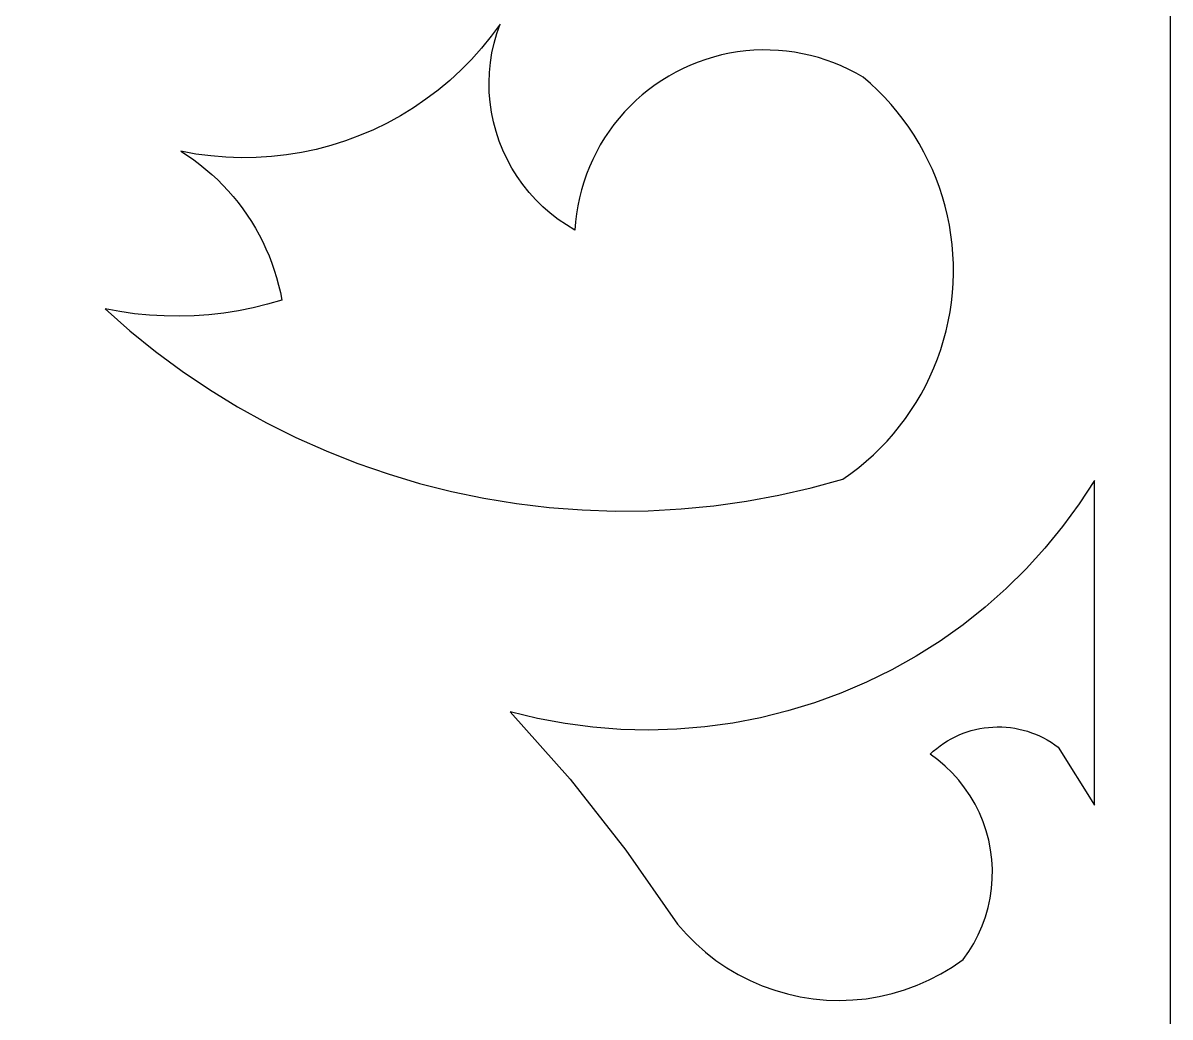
# Model space of a CAD drawing. Header units: centimetres. Extents: x -27 to -14.7, y 2.8 to 9.
# Drawn here: x -17.58 to -14.727, y 4.454 to 6.928 of the extents above; entities that cross this region are included whole.
import ezdxf

# ---------------------------------------------------------------- set-up
doc = ezdxf.new("R2010")
doc.units = ezdxf.units.CM
doc.header["$MEASUREMENT"] = 0
doc.layers.add('layer 1', color=7, linetype='Continuous')

msp = doc.modelspace()

# ---------------------------------------------------------------- linework, layer by layer
at = {"layer": 'layer 1', "color": 250}
for points, knots in [([(-26.99914, 2.79014), (-26.99914, 2.79014), (-14.72739, 2.79014), (-14.72739, 2.79014), (-14.72739, 2.79014), (-14.72739, 2.79014), (-14.72739, 9.00077), (-14.72739, 9.00077), (-14.72739, 9.00077), (-14.72739, 9.00077), (-26.99914, 9.00077), (-26.99914, 9.00077), (-26.99914, 9.00077), (-26.99914, 9.00077), (-26.99914, 2.79014), (-26.99914, 2.79014)], [0, 0, 0, 0, 0.2, 0.2, 0.2, 0.2, 0.4, 0.4, 0.4, 0.4, 0.6, 0.6, 0.6, 0.6, 1, 1, 1, 1]), ([(-16.51428, 5.76199), (-16.51428, 5.76199), (-16.59374, 5.7821), (-16.59374, 5.7821), (-16.59374, 5.7821), (-16.59374, 5.7821), (-16.6723, 5.80569), (-16.6723, 5.80569), (-16.6723, 5.80569), (-16.6723, 5.80569), (-16.74984, 5.83259), (-16.74984, 5.83259), (-16.74984, 5.83259), (-16.74984, 5.83259), (-16.82627, 5.86288), (-16.82627, 5.86288), (-16.82627, 5.86288), (-16.82627, 5.86288), (-16.9013, 5.89644), (-16.9013, 5.89644), (-16.9013, 5.89644), (-16.9013, 5.89644), (-16.97473, 5.93314), (-16.97473, 5.93314), (-16.97473, 5.93314), (-16.97473, 5.93314), (-17.04643, 5.97294), (-17.04643, 5.97294), (-17.04643, 5.97294), (-17.04643, 5.97294), (-17.11632, 6.01579), (-17.11632, 6.01579), (-17.11632, 6.01579), (-17.11632, 6.01579), (-17.18432, 6.06159), (-17.18432, 6.06159), (-17.18432, 6.06159), (-17.18432, 6.06159), (-17.2503, 6.11029), (-17.2503, 6.11029), (-17.2503, 6.11029), (-17.2503, 6.11029), (-17.31419, 6.16182), (-17.31419, 6.16182), (-17.31419, 6.16182), (-17.31419, 6.16182), (-17.37587, 6.21615), (-17.37587, 6.21615), (-17.37587, 6.21615), (-17.37587, 6.21615), (-17.33942, 6.20949), (-17.33942, 6.20949), (-17.33942, 6.20949), (-17.33942, 6.20949), (-17.30272, 6.20438), (-17.30272, 6.20438), (-17.30272, 6.20438), (-17.30272, 6.20438), (-17.26586, 6.20082), (-17.26586, 6.20082), (-17.26586, 6.20082), (-17.26586, 6.20082), (-17.22886, 6.19876), (-17.22886, 6.19876), (-17.22886, 6.19876), (-17.22886, 6.19876), (-17.1918, 6.19829), (-17.1918, 6.19829), (-17.1918, 6.19829), (-17.1918, 6.19829), (-17.15476, 6.19932), (-17.15476, 6.19932), (-17.15476, 6.19932), (-17.15476, 6.19932), (-17.11781, 6.20194), (-17.11781, 6.20194), (-17.11781, 6.20194), (-17.11781, 6.20194), (-17.08099, 6.20607), (-17.08099, 6.20607), (-17.08099, 6.20607), (-17.08099, 6.20607), (-17.04436, 6.21179), (-17.04436, 6.21179), (-17.04436, 6.21179), (-17.04436, 6.21179), (-17.00804, 6.21896), (-17.00804, 6.21896), (-17.00804, 6.21896), (-17.00804, 6.21896), (-16.97203, 6.22773), (-16.97203, 6.22773), (-16.97203, 6.22773), (-16.97203, 6.22773), (-16.93641, 6.23795), (-16.93641, 6.23795), (-16.93641, 6.23795), (-16.93641, 6.23795), (-16.9401, 6.25679), (-16.9401, 6.25679), (-16.9401, 6.25679), (-16.9401, 6.25679), (-16.94444, 6.27549), (-16.94444, 6.27549), (-16.94444, 6.27549), (-16.94444, 6.27549), (-16.94945, 6.29406), (-16.94945, 6.29406), (-16.94945, 6.29406), (-16.94945, 6.29406), (-16.95509, 6.31239), (-16.95509, 6.31239), (-16.95509, 6.31239), (-16.95509, 6.31239), (-16.96137, 6.33053), (-16.96137, 6.33053), (-16.96137, 6.33053), (-16.96137, 6.33053), (-16.96827, 6.34844), (-16.96827, 6.34844), (-16.96827, 6.34844), (-16.96827, 6.34844), (-16.9758, 6.36611), (-16.9758, 6.36611), (-16.9758, 6.36611), (-16.9758, 6.36611), (-16.98396, 6.38355), (-16.98396, 6.38355), (-16.98396, 6.38355), (-16.98396, 6.38355), (-16.99272, 6.40066), (-16.99272, 6.40066), (-16.99272, 6.40066), (-16.99272, 6.40066), (-17.00207, 6.41744), (-17.00207, 6.41744), (-17.00207, 6.41744), (-17.00207, 6.41744), (-17.01199, 6.43385), (-17.01199, 6.43385), (-17.01199, 6.43385), (-17.01199, 6.43385), (-17.02248, 6.44993), (-17.02248, 6.44993), (-17.02248, 6.44993), (-17.02248, 6.44993), (-17.0335, 6.46563), (-17.0335, 6.46563), (-17.0335, 6.46563), (-17.0335, 6.46563), (-17.04509, 6.48096), (-17.04509, 6.48096), (-17.04509, 6.48096), (-17.04509, 6.48096), (-17.05721, 6.49587), (-17.05721, 6.49587), (-17.05721, 6.49587), (-17.05721, 6.49587), (-17.06986, 6.51036), (-17.06986, 6.51036), (-17.06986, 6.51036), (-17.06986, 6.51036), (-17.08299, 6.52437), (-17.08299, 6.52437), (-17.08299, 6.52437), (-17.08299, 6.52437), (-17.09661, 6.53792), (-17.09661, 6.53792), (-17.09661, 6.53792), (-17.09661, 6.53792), (-17.11069, 6.551), (-17.11069, 6.551), (-17.11069, 6.551), (-17.11069, 6.551), (-17.12519, 6.56357), (-17.12519, 6.56357), (-17.12519, 6.56357), (-17.12519, 6.56357), (-17.14014, 6.57557), (-17.14014, 6.57557), (-17.14014, 6.57557), (-17.14014, 6.57557), (-17.1555, 6.5871), (-17.1555, 6.5871), (-17.1555, 6.5871), (-17.1555, 6.5871), (-17.17126, 6.59807), (-17.17126, 6.59807), (-17.17126, 6.59807), (-17.17126, 6.59807), (-17.18743, 6.60852), (-17.18743, 6.60852), (-17.18743, 6.60852), (-17.18743, 6.60852), (-17.15024, 6.60172), (-17.15024, 6.60172), (-17.15024, 6.60172), (-17.15024, 6.60172), (-17.11286, 6.59676), (-17.11286, 6.59676), (-17.11286, 6.59676), (-17.11286, 6.59676), (-17.0753, 6.59366), (-17.0753, 6.59366), (-17.0753, 6.59366), (-17.0753, 6.59366), (-17.03766, 6.59235), (-17.03766, 6.59235), (-17.03766, 6.59235), (-17.03766, 6.59235), (-17.00002, 6.59286), (-17.00002, 6.59286), (-17.00002, 6.59286), (-17.00002, 6.59286), (-16.96241, 6.59525), (-16.96241, 6.59525), (-16.96241, 6.59525), (-16.96241, 6.59525), (-16.92492, 6.59943), (-16.92492, 6.59943), (-16.92492, 6.59943), (-16.92492, 6.59943), (-16.88762, 6.60547), (-16.88762, 6.60547), (-16.88762, 6.60547), (-16.88762, 6.60547), (-16.85065, 6.6133), (-16.85065, 6.6133), (-16.85065, 6.6133), (-16.85065, 6.6133), (-16.81417, 6.62296), (-16.81417, 6.62296), (-16.81417, 6.62296), (-16.81417, 6.62296), (-16.77825, 6.6343), (-16.77825, 6.6343), (-16.77825, 6.6343), (-16.77825, 6.6343), (-16.74294, 6.64743), (-16.74294, 6.64743), (-16.74294, 6.64743), (-16.74294, 6.64743), (-16.70832, 6.6622), (-16.70832, 6.6622), (-16.70832, 6.6622), (-16.70832, 6.6622), (-16.67442, 6.6787), (-16.67442, 6.6787), (-16.67442, 6.6787), (-16.67442, 6.6787), (-16.64134, 6.69679), (-16.64134, 6.69679), (-16.64134, 6.69679), (-16.64134, 6.69679), (-16.60912, 6.71653), (-16.60912, 6.71653), (-16.60912, 6.71653), (-16.60912, 6.71653), (-16.5779, 6.73786), (-16.5779, 6.73786), (-16.5779, 6.73786), (-16.5779, 6.73786), (-16.54782, 6.76059), (-16.54782, 6.76059), (-16.54782, 6.76059), (-16.54782, 6.76059), (-16.51891, 6.78478), (-16.51891, 6.78478), (-16.51891, 6.78478), (-16.51891, 6.78478), (-16.49121, 6.81028), (-16.49121, 6.81028), (-16.49121, 6.81028), (-16.49121, 6.81028), (-16.46481, 6.83715), (-16.46481, 6.83715), (-16.46481, 6.83715), (-16.46481, 6.83715), (-16.43972, 6.86522), (-16.43972, 6.86522), (-16.43972, 6.86522), (-16.43972, 6.86522), (-16.41599, 6.89457), (-16.41599, 6.89457), (-16.41599, 6.89457), (-16.41599, 6.89457), (-16.39368, 6.92509), (-16.39368, 6.92509), (-16.39368, 6.92509), (-16.39368, 6.92509), (-16.40185, 6.9016), (-16.40185, 6.9016), (-16.40185, 6.9016), (-16.40185, 6.9016), (-16.40858, 6.87779), (-16.40858, 6.87779), (-16.40858, 6.87779), (-16.40858, 6.87779), (-16.41388, 6.8536), (-16.41388, 6.8536), (-16.41388, 6.8536), (-16.41388, 6.8536), (-16.41772, 6.82918), (-16.41772, 6.82918), (-16.41772, 6.82918), (-16.41772, 6.82918), (-16.42012, 6.80457), (-16.42012, 6.80457), (-16.42012, 6.80457), (-16.42012, 6.80457), (-16.42106, 6.77986), (-16.42106, 6.77986), (-16.42106, 6.77986), (-16.42106, 6.77986), (-16.42052, 6.75506), (-16.42052, 6.75506), (-16.42052, 6.75506), (-16.42052, 6.75506), (-16.41851, 6.73031), (-16.41851, 6.73031), (-16.41851, 6.73031), (-16.41851, 6.73031), (-16.41502, 6.7057), (-16.41502, 6.7057), (-16.41502, 6.7057), (-16.41502, 6.7057), (-16.41009, 6.68142), (-16.41009, 6.68142), (-16.41009, 6.68142), (-16.41009, 6.68142), (-16.40374, 6.65751), (-16.40374, 6.65751), (-16.40374, 6.65751), (-16.40374, 6.65751), (-16.39598, 6.63402), (-16.39598, 6.63402), (-16.39598, 6.63402), (-16.39598, 6.63402), (-16.38685, 6.61105), (-16.38685, 6.61105), (-16.38685, 6.61105), (-16.38685, 6.61105), (-16.37637, 6.58864), (-16.37637, 6.58864), (-16.37637, 6.58864), (-16.37637, 6.58864), (-16.36455, 6.56689), (-16.36455, 6.56689), (-16.36455, 6.56689), (-16.36455, 6.56689), (-16.35142, 6.54575), (-16.35142, 6.54575), (-16.35142, 6.54575), (-16.35142, 6.54575), (-16.33706, 6.5255), (-16.33706, 6.5255), (-16.33706, 6.5255), (-16.33706, 6.5255), (-16.32156, 6.50614), (-16.32156, 6.50614), (-16.32156, 6.50614), (-16.32156, 6.50614), (-16.30498, 6.48781), (-16.30498, 6.48781), (-16.30498, 6.48781), (-16.30498, 6.48781), (-16.28734, 6.47046), (-16.28734, 6.47046), (-16.28734, 6.47046), (-16.28734, 6.47046), (-16.2687, 6.45424), (-16.2687, 6.45424), (-16.2687, 6.45424), (-16.2687, 6.45424), (-16.24912, 6.4391), (-16.24912, 6.4391), (-16.24912, 6.4391), (-16.24912, 6.4391), (-16.22865, 6.42513), (-16.22865, 6.42513), (-16.22865, 6.42513), (-16.22865, 6.42513), (-16.20732, 6.41238), (-16.20732, 6.41238), (-16.20732, 6.41238), (-16.20732, 6.41238), (-16.2058, 6.43282), (-16.2058, 6.43282), (-16.2058, 6.43282), (-16.2058, 6.43282), (-16.20339, 6.45307), (-16.20339, 6.45307), (-16.20339, 6.45307), (-16.20339, 6.45307), (-16.20013, 6.47313), (-16.20013, 6.47313), (-16.20013, 6.47313), (-16.20013, 6.47313), (-16.19603, 6.49301), (-16.19603, 6.49301), (-16.19603, 6.49301), (-16.19603, 6.49301), (-16.19109, 6.5127), (-16.19109, 6.5127), (-16.19109, 6.5127), (-16.19109, 6.5127), (-16.18531, 6.53206), (-16.18531, 6.53206), (-16.18531, 6.53206), (-16.18531, 6.53206), (-16.17871, 6.55119), (-16.17871, 6.55119), (-16.17871, 6.55119), (-16.17871, 6.55119), (-16.17131, 6.56999), (-16.17131, 6.56999), (-16.17131, 6.56999), (-16.17131, 6.56999), (-16.16311, 6.58845), (-16.16311, 6.58845), (-16.16311, 6.58845), (-16.16311, 6.58845), (-16.15413, 6.6066), (-16.15413, 6.6066), (-16.15413, 6.6066), (-16.15413, 6.6066), (-16.14437, 6.62432), (-16.14437, 6.62432), (-16.14437, 6.62432), (-16.14437, 6.62432), (-16.13386, 6.64166), (-16.13386, 6.64166), (-16.13386, 6.64166), (-16.13386, 6.64166), (-16.12259, 6.65854), (-16.12259, 6.65854), (-16.12259, 6.65854), (-16.12259, 6.65854), (-16.11056, 6.67495), (-16.11056, 6.67495), (-16.11056, 6.67495), (-16.11056, 6.67495), (-16.09782, 6.69089), (-16.09782, 6.69089), (-16.09782, 6.69089), (-16.09782, 6.69089), (-16.08436, 6.70631), (-16.08436, 6.70631), (-16.08436, 6.70631), (-16.08436, 6.70631), (-16.07023, 6.72112), (-16.07023, 6.72112), (-16.07023, 6.72112), (-16.07023, 6.72112), (-16.05554, 6.73528), (-16.05554, 6.73528), (-16.05554, 6.73528), (-16.05554, 6.73528), (-16.04028, 6.74873), (-16.04028, 6.74873), (-16.04028, 6.74873), (-16.04028, 6.74873), (-16.0245, 6.76153), (-16.0245, 6.76153), (-16.0245, 6.76153), (-16.0245, 6.76153), (-16.00821, 6.77358), (-16.00821, 6.77358), (-16.00821, 6.77358), (-16.00821, 6.77358), (-15.99145, 6.78492), (-15.99145, 6.78492), (-15.99145, 6.78492), (-15.99145, 6.78492), (-15.97424, 6.79552), (-15.97424, 6.79552), (-15.97424, 6.79552), (-15.97424, 6.79552), (-15.95659, 6.80536), (-15.95659, 6.80536), (-15.95659, 6.80536), (-15.95659, 6.80536), (-15.93854, 6.81446), (-15.93854, 6.81446), (-15.93854, 6.81446), (-15.93854, 6.81446), (-15.9201, 6.8228), (-15.9201, 6.8228), (-15.9201, 6.8228), (-15.9201, 6.8228), (-15.90132, 6.8303), (-15.90132, 6.8303), (-15.90132, 6.8303), (-15.90132, 6.8303), (-15.88221, 6.83705), (-15.88221, 6.83705), (-15.88221, 6.83705), (-15.88221, 6.83705), (-15.86277, 6.84296), (-15.86277, 6.84296), (-15.86277, 6.84296), (-15.86277, 6.84296), (-15.84307, 6.84807), (-15.84307, 6.84807), (-15.84307, 6.84807), (-15.84307, 6.84807), (-15.82311, 6.85229), (-15.82311, 6.85229), (-15.82311, 6.85229), (-15.82311, 6.85229), (-15.80293, 6.85566), (-15.80293, 6.85566), (-15.80293, 6.85566), (-15.80293, 6.85566), (-15.78261, 6.85819), (-15.78261, 6.85819), (-15.78261, 6.85819), (-15.78261, 6.85819), (-15.76227, 6.85984), (-15.76227, 6.85984), (-15.76227, 6.85984), (-15.76227, 6.85984), (-15.74193, 6.86059), (-15.74193, 6.86059), (-15.74193, 6.86059), (-15.74193, 6.86059), (-15.72164, 6.86044), (-15.72164, 6.86044), (-15.72164, 6.86044), (-15.72164, 6.86044), (-15.70139, 6.85946), (-15.70139, 6.85946), (-15.70139, 6.85946), (-15.70139, 6.85946), (-15.68124, 6.85759), (-15.68124, 6.85759), (-15.68124, 6.85759), (-15.68124, 6.85759), (-15.6612, 6.85487), (-15.6612, 6.85487), (-15.6612, 6.85487), (-15.6612, 6.85487), (-15.64131, 6.8513), (-15.64131, 6.8513), (-15.64131, 6.8513), (-15.64131, 6.8513), (-15.62158, 6.8469), (-15.62158, 6.8469), (-15.62158, 6.8469), (-15.62158, 6.8469), (-15.60205, 6.84165), (-15.60205, 6.84165), (-15.60205, 6.84165), (-15.60205, 6.84165), (-15.58275, 6.8356), (-15.58275, 6.8356), (-15.58275, 6.8356), (-15.58275, 6.8356), (-15.5637, 6.82866), (-15.5637, 6.82866), (-15.5637, 6.82866), (-15.5637, 6.82866), (-15.54494, 6.82093), (-15.54494, 6.82093), (-15.54494, 6.82093), (-15.54494, 6.82093), (-15.52647, 6.81235), (-15.52647, 6.81235), (-15.52647, 6.81235), (-15.52647, 6.81235), (-15.50835, 6.80302), (-15.50835, 6.80302), (-15.50835, 6.80302), (-15.50835, 6.80302), (-15.49058, 6.7928), (-15.49058, 6.7928), (-15.49058, 6.7928), (-15.49058, 6.7928), (-15.47225, 6.77686), (-15.47225, 6.77686), (-15.47225, 6.77686), (-15.47225, 6.77686), (-15.45459, 6.76027), (-15.45459, 6.76027), (-15.45459, 6.76027), (-15.45459, 6.76027), (-15.43763, 6.74302), (-15.43763, 6.74302), (-15.43763, 6.74302), (-15.43763, 6.74302), (-15.42138, 6.72515), (-15.42138, 6.72515), (-15.42138, 6.72515), (-15.42138, 6.72515), (-15.40584, 6.70673), (-15.40584, 6.70673), (-15.40584, 6.70673), (-15.40584, 6.70673), (-15.39104, 6.68774), (-15.39104, 6.68774), (-15.39104, 6.68774), (-15.39104, 6.68774), (-15.37699, 6.66824), (-15.37699, 6.66824), (-15.37699, 6.66824), (-15.37699, 6.66824), (-15.36369, 6.64818), (-15.36369, 6.64818), (-15.36369, 6.64818), (-15.36369, 6.64818), (-15.35119, 6.62764), (-15.35119, 6.62764), (-15.35119, 6.62764), (-15.35119, 6.62764), (-15.33948, 6.6066), (-15.33948, 6.6066), (-15.33948, 6.6066), (-15.33948, 6.6066), (-15.32857, 6.58513), (-15.32857, 6.58513), (-15.32857, 6.58513), (-15.32857, 6.58513), (-15.31848, 6.56324), (-15.31848, 6.56324), (-15.31848, 6.56324), (-15.31848, 6.56324), (-15.30923, 6.54097), (-15.30923, 6.54097), (-15.30923, 6.54097), (-15.30923, 6.54097), (-15.30084, 6.51828), (-15.30084, 6.51828), (-15.30084, 6.51828), (-15.30084, 6.51828), (-15.2933, 6.49521), (-15.2933, 6.49521), (-15.2933, 6.49521), (-15.2933, 6.49521), (-15.28665, 6.47187), (-15.28665, 6.47187), (-15.28665, 6.47187), (-15.28665, 6.47187), (-15.28091, 6.44824), (-15.28091, 6.44824), (-15.28091, 6.44824), (-15.28091, 6.44824), (-15.2761, 6.42448), (-15.2761, 6.42448), (-15.2761, 6.42448), (-15.2761, 6.42448), (-15.27222, 6.40062), (-15.27222, 6.40062), (-15.27222, 6.40062), (-15.27222, 6.40062), (-15.26927, 6.37666), (-15.26927, 6.37666), (-15.26927, 6.37666), (-15.26927, 6.37666), (-15.26724, 6.35261), (-15.26724, 6.35261), (-15.26724, 6.35261), (-15.26724, 6.35261), (-15.26614, 6.32856), (-15.26614, 6.32856), (-15.26614, 6.32856), (-15.26614, 6.32856), (-15.26595, 6.30451), (-15.26595, 6.30451), (-15.26595, 6.30451), (-15.26595, 6.30451), (-15.2667, 6.28047), (-15.2667, 6.28047), (-15.2667, 6.28047), (-15.2667, 6.28047), (-15.26837, 6.25646), (-15.26837, 6.25646), (-15.26837, 6.25646), (-15.26837, 6.25646), (-15.27096, 6.23255), (-15.27096, 6.23255), (-15.27096, 6.23255), (-15.27096, 6.23255), (-15.27446, 6.20874), (-15.27446, 6.20874), (-15.27446, 6.20874), (-15.27446, 6.20874), (-15.27889, 6.18502), (-15.27889, 6.18502), (-15.27889, 6.18502), (-15.27889, 6.18502), (-15.28422, 6.16149), (-15.28422, 6.16149), (-15.28422, 6.16149), (-15.28422, 6.16149), (-15.29048, 6.13814), (-15.29048, 6.13814), (-15.29048, 6.13814), (-15.29048, 6.13814), (-15.29764, 6.11498), (-15.29764, 6.11498), (-15.29764, 6.11498), (-15.29764, 6.11498), (-15.30573, 6.09206), (-15.30573, 6.09206), (-15.30573, 6.09206), (-15.30573, 6.09206), (-15.31468, 6.06947), (-15.31468, 6.06947), (-15.31468, 6.06947), (-15.31468, 6.06947), (-15.32449, 6.04729), (-15.32449, 6.04729), (-15.32449, 6.04729), (-15.32449, 6.04729), (-15.33512, 6.02554), (-15.33512, 6.02554), (-15.33512, 6.02554), (-15.33512, 6.02554), (-15.34656, 6.0043), (-15.34656, 6.0043), (-15.34656, 6.0043), (-15.34656, 6.0043), (-15.35878, 5.98354), (-15.35878, 5.98354), (-15.35878, 5.98354), (-15.35878, 5.98354), (-15.37179, 5.96324), (-15.37179, 5.96324), (-15.37179, 5.96324), (-15.37179, 5.96324), (-15.38555, 5.9435), (-15.38555, 5.9435), (-15.38555, 5.9435), (-15.38555, 5.9435), (-15.40005, 5.92433), (-15.40005, 5.92433), (-15.40005, 5.92433), (-15.40005, 5.92433), (-15.41528, 5.90572), (-15.41528, 5.90572), (-15.41528, 5.90572), (-15.41528, 5.90572), (-15.43122, 5.88767), (-15.43122, 5.88767), (-15.43122, 5.88767), (-15.43122, 5.88767), (-15.44784, 5.87028), (-15.44784, 5.87028), (-15.44784, 5.87028), (-15.44784, 5.87028), (-15.46515, 5.8535), (-15.46515, 5.8535), (-15.46515, 5.8535), (-15.46515, 5.8535), (-15.48312, 5.83738), (-15.48312, 5.83738), (-15.48312, 5.83738), (-15.48312, 5.83738), (-15.50172, 5.8219), (-15.50172, 5.8219), (-15.50172, 5.8219), (-15.50172, 5.8219), (-15.52095, 5.80714), (-15.52095, 5.80714), (-15.52095, 5.80714), (-15.52095, 5.80714), (-15.54079, 5.79312), (-15.54079, 5.79312), (-15.54079, 5.79312), (-15.54079, 5.79312), (-15.62004, 5.77127), (-15.62004, 5.77127), (-15.62004, 5.77127), (-15.62004, 5.77127), (-15.70005, 5.7529), (-15.70005, 5.7529), (-15.70005, 5.7529), (-15.70005, 5.7529), (-15.78069, 5.73799), (-15.78069, 5.73799), (-15.78069, 5.73799), (-15.78069, 5.73799), (-15.86187, 5.7266), (-15.86187, 5.7266), (-15.86187, 5.7266), (-15.86187, 5.7266), (-15.94346, 5.71868), (-15.94346, 5.71868), (-15.94346, 5.71868), (-15.94346, 5.71868), (-16.02536, 5.71427), (-16.02536, 5.71427), (-16.02536, 5.71427), (-16.02536, 5.71427), (-16.10744, 5.71343), (-16.10744, 5.71343), (-16.10744, 5.71343), (-16.10744, 5.71343), (-16.1896, 5.7161), (-16.1896, 5.7161), (-16.1896, 5.7161), (-16.1896, 5.7161), (-16.27156, 5.72233), (-16.27156, 5.72233), (-16.27156, 5.72233), (-16.27156, 5.72233), (-16.35307, 5.73208), (-16.35307, 5.73208), (-16.35307, 5.73208), (-16.35307, 5.73208), (-16.43401, 5.74531), (-16.43401, 5.74531), (-16.43401, 5.74531), (-16.43401, 5.74531), (-16.51428, 5.76199), (-16.51428, 5.76199)], [0, 0, 0, 0, 0.004878, 0.004878, 0.004878, 0.004878, 0.0097561, 0.0097561, 0.0097561, 0.0097561, 0.0146341, 0.0146341, 0.0146341, 0.0146341, 0.0195122, 0.0195122, 0.0195122, 0.0195122, 0.0243902, 0.0243902, 0.0243902, 0.0243902, 0.0292683, 0.0292683, 0.0292683, 0.0292683, 0.0341463, 0.0341463, 0.0341463, 0.0341463, 0.0390244, 0.0390244, 0.0390244, 0.0390244, 0.0439024, 0.0439024, 0.0439024, 0.0439024, 0.0487805, 0.0487805, 0.0487805, 0.0487805, 0.0536585, 0.0536585, 0.0536585, 0.0536585, 0.0585366, 0.0585366, 0.0585366, 0.0585366, 0.0634146, 0.0634146, 0.0634146, 0.0634146, 0.0682927, 0.0682927, 0.0682927, 0.0682927, 0.0731707, 0.0731707, 0.0731707, 0.0731707, 0.0780488, 0.0780488, 0.0780488, 0.0780488, 0.0829268, 0.0829268, 0.0829268, 0.0829268, 0.0878049, 0.0878049, 0.0878049, 0.0878049, 0.0926829, 0.0926829, 0.0926829, 0.0926829, 0.097561, 0.097561, 0.097561, 0.097561, 0.102439, 0.102439, 0.102439, 0.102439, 0.1073171, 0.1073171, 0.1073171, 0.1073171, 0.1121951, 0.1121951, 0.1121951, 0.1121951, 0.1170732, 0.1170732, 0.1170732, 0.1170732, 0.1219512, 0.1219512, 0.1219512, 0.1219512, 0.1268293, 0.1268293, 0.1268293, 0.1268293, 0.1317073, 0.1317073, 0.1317073, 0.1317073, 0.1365854, 0.1365854, 0.1365854, 0.1365854, 0.1414634, 0.1414634, 0.1414634, 0.1414634, 0.1463415, 0.1463415, 0.1463415, 0.1463415, 0.1512195, 0.1512195, 0.1512195, 0.1512195, 0.1560976, 0.1560976, 0.1560976, 0.1560976, 0.1609756, 0.1609756, 0.1609756, 0.1609756, 0.1658537, 0.1658537, 0.1658537, 0.1658537, 0.1707317, 0.1707317, 0.1707317, 0.1707317, 0.1756098, 0.1756098, 0.1756098, 0.1756098, 0.1804878, 0.1804878, 0.1804878, 0.1804878, 0.1853659, 0.1853659, 0.1853659, 0.1853659, 0.1902439, 0.1902439, 0.1902439, 0.1902439, 0.195122, 0.195122, 0.195122, 0.195122, 0.2, 0.2, 0.2, 0.2, 0.204878, 0.204878, 0.204878, 0.204878, 0.2097561, 0.2097561, 0.2097561, 0.2097561, 0.2146341, 0.2146341, 0.2146341, 0.2146341, 0.2195122, 0.2195122, 0.2195122, 0.2195122, 0.2243902, 0.2243902, 0.2243902, 0.2243902, 0.2292683, 0.2292683, 0.2292683, 0.2292683, 0.2341463, 0.2341463, 0.2341463, 0.2341463, 0.2390244, 0.2390244, 0.2390244, 0.2390244, 0.2439024, 0.2439024, 0.2439024, 0.2439024, 0.2487805, 0.2487805, 0.2487805, 0.2487805, 0.2536585, 0.2536585, 0.2536585, 0.2536585, 0.2585366, 0.2585366, 0.2585366, 0.2585366, 0.2634146, 0.2634146, 0.2634146, 0.2634146, 0.2682927, 0.2682927, 0.2682927, 0.2682927, 0.2731707, 0.2731707, 0.2731707, 0.2731707, 0.2780488, 0.2780488, 0.2780488, 0.2780488, 0.2829268, 0.2829268, 0.2829268, 0.2829268, 0.2878049, 0.2878049, 0.2878049, 0.2878049, 0.2926829, 0.2926829, 0.2926829, 0.2926829, 0.297561, 0.297561, 0.297561, 0.297561, 0.302439, 0.302439, 0.302439, 0.302439, 0.3073171, 0.3073171, 0.3073171, 0.3073171, 0.3121951, 0.3121951, 0.3121951, 0.3121951, 0.3170732, 0.3170732, 0.3170732, 0.3170732, 0.3219512, 0.3219512, 0.3219512, 0.3219512, 0.3268293, 0.3268293, 0.3268293, 0.3268293, 0.3317073, 0.3317073, 0.3317073, 0.3317073, 0.3365854, 0.3365854, 0.3365854, 0.3365854, 0.3414634, 0.3414634, 0.3414634, 0.3414634, 0.3463415, 0.3463415, 0.3463415, 0.3463415, 0.3512195, 0.3512195, 0.3512195, 0.3512195, 0.3560976, 0.3560976, 0.3560976, 0.3560976, 0.3609756, 0.3609756, 0.3609756, 0.3609756, 0.3658537, 0.3658537, 0.3658537, 0.3658537, 0.3707317, 0.3707317, 0.3707317, 0.3707317, 0.3756098, 0.3756098, 0.3756098, 0.3756098, 0.3804878, 0.3804878, 0.3804878, 0.3804878, 0.3853659, 0.3853659, 0.3853659, 0.3853659, 0.3902439, 0.3902439, 0.3902439, 0.3902439, 0.395122, 0.395122, 0.395122, 0.395122, 0.4, 0.4, 0.4, 0.4, 0.404878, 0.404878, 0.404878, 0.404878, 0.4097561, 0.4097561, 0.4097561, 0.4097561, 0.4146341, 0.4146341, 0.4146341, 0.4146341, 0.4195122, 0.4195122, 0.4195122, 0.4195122, 0.4243902, 0.4243902, 0.4243902, 0.4243902, 0.4292683, 0.4292683, 0.4292683, 0.4292683, 0.4341463, 0.4341463, 0.4341463, 0.4341463, 0.4390244, 0.4390244, 0.4390244, 0.4390244, 0.4439024, 0.4439024, 0.4439024, 0.4439024, 0.4487805, 0.4487805, 0.4487805, 0.4487805, 0.4536585, 0.4536585, 0.4536585, 0.4536585, 0.4585366, 0.4585366, 0.4585366, 0.4585366, 0.4634146, 0.4634146, 0.4634146, 0.4634146, 0.4682927, 0.4682927, 0.4682927, 0.4682927, 0.4731707, 0.4731707, 0.4731707, 0.4731707, 0.4780488, 0.4780488, 0.4780488, 0.4780488, 0.4829268, 0.4829268, 0.4829268, 0.4829268, 0.4878049, 0.4878049, 0.4878049, 0.4878049, 0.4926829, 0.4926829, 0.4926829, 0.4926829, 0.497561, 0.497561, 0.497561, 0.497561, 0.502439, 0.502439, 0.502439, 0.502439, 0.5073171, 0.5073171, 0.5073171, 0.5073171, 0.5121951, 0.5121951, 0.5121951, 0.5121951, 0.5170732, 0.5170732, 0.5170732, 0.5170732, 0.5219512, 0.5219512, 0.5219512, 0.5219512, 0.5268293, 0.5268293, 0.5268293, 0.5268293, 0.5317073, 0.5317073, 0.5317073, 0.5317073, 0.5365854, 0.5365854, 0.5365854, 0.5365854, 0.5414634, 0.5414634, 0.5414634, 0.5414634, 0.5463415, 0.5463415, 0.5463415, 0.5463415, 0.5512195, 0.5512195, 0.5512195, 0.5512195, 0.5560976, 0.5560976, 0.5560976, 0.5560976, 0.5609756, 0.5609756, 0.5609756, 0.5609756, 0.5658537, 0.5658537, 0.5658537, 0.5658537, 0.5707317, 0.5707317, 0.5707317, 0.5707317, 0.5756098, 0.5756098, 0.5756098, 0.5756098, 0.5804878, 0.5804878, 0.5804878, 0.5804878, 0.5853659, 0.5853659, 0.5853659, 0.5853659, 0.5902439, 0.5902439, 0.5902439, 0.5902439, 0.595122, 0.595122, 0.595122, 0.595122, 0.6, 0.6, 0.6, 0.6, 0.604878, 0.604878, 0.604878, 0.604878, 0.6097561, 0.6097561, 0.6097561, 0.6097561, 0.6146341, 0.6146341, 0.6146341, 0.6146341, 0.6195122, 0.6195122, 0.6195122, 0.6195122, 0.6243902, 0.6243902, 0.6243902, 0.6243902, 0.6292683, 0.6292683, 0.6292683, 0.6292683, 0.6341463, 0.6341463, 0.6341463, 0.6341463, 0.6390244, 0.6390244, 0.6390244, 0.6390244, 0.6439024, 0.6439024, 0.6439024, 0.6439024, 0.6487805, 0.6487805, 0.6487805, 0.6487805, 0.6536585, 0.6536585, 0.6536585, 0.6536585, 0.6585366, 0.6585366, 0.6585366, 0.6585366, 0.6634146, 0.6634146, 0.6634146, 0.6634146, 0.6682927, 0.6682927, 0.6682927, 0.6682927, 0.6731707, 0.6731707, 0.6731707, 0.6731707, 0.6780488, 0.6780488, 0.6780488, 0.6780488, 0.6829268, 0.6829268, 0.6829268, 0.6829268, 0.6878049, 0.6878049, 0.6878049, 0.6878049, 0.6926829, 0.6926829, 0.6926829, 0.6926829, 0.697561, 0.697561, 0.697561, 0.697561, 0.702439, 0.702439, 0.702439, 0.702439, 0.7073171, 0.7073171, 0.7073171, 0.7073171, 0.7121951, 0.7121951, 0.7121951, 0.7121951, 0.7170732, 0.7170732, 0.7170732, 0.7170732, 0.7219512, 0.7219512, 0.7219512, 0.7219512, 0.7268293, 0.7268293, 0.7268293, 0.7268293, 0.7317073, 0.7317073, 0.7317073, 0.7317073, 0.7365854, 0.7365854, 0.7365854, 0.7365854, 0.7414634, 0.7414634, 0.7414634, 0.7414634, 0.7463415, 0.7463415, 0.7463415, 0.7463415, 0.7512195, 0.7512195, 0.7512195, 0.7512195, 0.7560976, 0.7560976, 0.7560976, 0.7560976, 0.7609756, 0.7609756, 0.7609756, 0.7609756, 0.7658537, 0.7658537, 0.7658537, 0.7658537, 0.7707317, 0.7707317, 0.7707317, 0.7707317, 0.7756098, 0.7756098, 0.7756098, 0.7756098, 0.7804878, 0.7804878, 0.7804878, 0.7804878, 0.7853659, 0.7853659, 0.7853659, 0.7853659, 0.7902439, 0.7902439, 0.7902439, 0.7902439, 0.795122, 0.795122, 0.795122, 0.795122, 0.8, 0.8, 0.8, 0.8, 0.804878, 0.804878, 0.804878, 0.804878, 0.8097561, 0.8097561, 0.8097561, 0.8097561, 0.8146341, 0.8146341, 0.8146341, 0.8146341, 0.8195122, 0.8195122, 0.8195122, 0.8195122, 0.8243902, 0.8243902, 0.8243902, 0.8243902, 0.8292683, 0.8292683, 0.8292683, 0.8292683, 0.8341463, 0.8341463, 0.8341463, 0.8341463, 0.8390244, 0.8390244, 0.8390244, 0.8390244, 0.8439024, 0.8439024, 0.8439024, 0.8439024, 0.8487805, 0.8487805, 0.8487805, 0.8487805, 0.8536585, 0.8536585, 0.8536585, 0.8536585, 0.8585366, 0.8585366, 0.8585366, 0.8585366, 0.8634146, 0.8634146, 0.8634146, 0.8634146, 0.8682927, 0.8682927, 0.8682927, 0.8682927, 0.8731707, 0.8731707, 0.8731707, 0.8731707, 0.8780488, 0.8780488, 0.8780488, 0.8780488, 0.8829268, 0.8829268, 0.8829268, 0.8829268, 0.8878049, 0.8878049, 0.8878049, 0.8878049, 0.8926829, 0.8926829, 0.8926829, 0.8926829, 0.897561, 0.897561, 0.897561, 0.897561, 0.902439, 0.902439, 0.902439, 0.902439, 0.9073171, 0.9073171, 0.9073171, 0.9073171, 0.9121951, 0.9121951, 0.9121951, 0.9121951, 0.9170732, 0.9170732, 0.9170732, 0.9170732, 0.9219512, 0.9219512, 0.9219512, 0.9219512, 0.9268293, 0.9268293, 0.9268293, 0.9268293, 0.9317073, 0.9317073, 0.9317073, 0.9317073, 0.9365854, 0.9365854, 0.9365854, 0.9365854, 0.9414634, 0.9414634, 0.9414634, 0.9414634, 0.9463415, 0.9463415, 0.9463415, 0.9463415, 0.9512195, 0.9512195, 0.9512195, 0.9512195, 0.9560976, 0.9560976, 0.9560976, 0.9560976, 0.9609756, 0.9609756, 0.9609756, 0.9609756, 0.9658537, 0.9658537, 0.9658537, 0.9658537, 0.9707317, 0.9707317, 0.9707317, 0.9707317, 0.9756098, 0.9756098, 0.9756098, 0.9756098, 0.9804878, 0.9804878, 0.9804878, 0.9804878, 0.9853659, 0.9853659, 0.9853659, 0.9853659, 0.9902439, 0.9902439, 0.9902439, 0.9902439, 1, 1, 1, 1]), ([(-16.08067, 4.86966), (-16.08067, 4.86966), (-16.21968, 5.04602), (-16.21968, 5.04602), (-16.21968, 5.04602), (-16.21968, 5.04602), (-16.36858, 5.21413), (-16.36858, 5.21413), (-16.36858, 5.21413), (-16.36858, 5.21413), (-16.30055, 5.19762), (-16.30055, 5.19762), (-16.30055, 5.19762), (-16.30055, 5.19762), (-16.23187, 5.18483), (-16.23187, 5.18483), (-16.23187, 5.18483), (-16.23187, 5.18483), (-16.16271, 5.17573), (-16.16271, 5.17573), (-16.16271, 5.17573), (-16.16271, 5.17573), (-16.09322, 5.17029), (-16.09322, 5.17029), (-16.09322, 5.17029), (-16.09322, 5.17029), (-16.02352, 5.16861), (-16.02352, 5.16861), (-16.02352, 5.16861), (-16.02352, 5.16861), (-15.9538, 5.17067), (-15.9538, 5.17067), (-15.9538, 5.17067), (-15.9538, 5.17067), (-15.88418, 5.17644), (-15.88418, 5.17644), (-15.88418, 5.17644), (-15.88418, 5.17644), (-15.81482, 5.18595), (-15.81482, 5.18595), (-15.81482, 5.18595), (-15.81482, 5.18595), (-15.74607, 5.19917), (-15.74607, 5.19917), (-15.74607, 5.19917), (-15.74607, 5.19917), (-15.67828, 5.216), (-15.67828, 5.216), (-15.67828, 5.216), (-15.67828, 5.216), (-15.61157, 5.23639), (-15.61157, 5.23639), (-15.61157, 5.23639), (-15.61157, 5.23639), (-15.5461, 5.2603), (-15.5461, 5.2603), (-15.5461, 5.2603), (-15.5461, 5.2603), (-15.48199, 5.28768), (-15.48199, 5.28768), (-15.48199, 5.28768), (-15.48199, 5.28768), (-15.4194, 5.31848), (-15.4194, 5.31848), (-15.4194, 5.31848), (-15.4194, 5.31848), (-15.35844, 5.3526), (-15.35844, 5.3526), (-15.35844, 5.3526), (-15.35844, 5.3526), (-15.29928, 5.39006), (-15.29928, 5.39006), (-15.29928, 5.39006), (-15.29928, 5.39006), (-15.24222, 5.43061), (-15.24222, 5.43061), (-15.24222, 5.43061), (-15.24222, 5.43061), (-15.18751, 5.47407), (-15.18751, 5.47407), (-15.18751, 5.47407), (-15.18751, 5.47407), (-15.13529, 5.52029), (-15.13529, 5.52029), (-15.13529, 5.52029), (-15.13529, 5.52029), (-15.08565, 5.56923), (-15.08565, 5.56923), (-15.08565, 5.56923), (-15.08565, 5.56923), (-15.03867, 5.62075), (-15.03867, 5.62075), (-15.03867, 5.62075), (-15.03867, 5.62075), (-14.99449, 5.67471), (-14.99449, 5.67471), (-14.99449, 5.67471), (-14.99449, 5.67471), (-14.95321, 5.73106), (-14.95321, 5.73106), (-14.95321, 5.73106), (-14.95321, 5.73106), (-14.9149, 5.78965), (-14.9149, 5.78965), (-14.9149, 5.78965), (-14.9149, 5.78965), (-14.9149, 4.98142), (-14.9149, 4.98142), (-14.9149, 4.98142), (-14.9149, 4.98142), (-15.00541, 5.12562), (-15.00541, 5.12562), (-15.00541, 5.12562), (-15.00541, 5.12562), (-15.01425, 5.13214), (-15.01425, 5.13214), (-15.01425, 5.13214), (-15.01425, 5.13214), (-15.02334, 5.13818), (-15.02334, 5.13818), (-15.02334, 5.13818), (-15.02334, 5.13818), (-15.03265, 5.14381), (-15.03265, 5.14381), (-15.03265, 5.14381), (-15.03265, 5.14381), (-15.04219, 5.14901), (-15.04219, 5.14901), (-15.04219, 5.14901), (-15.04219, 5.14901), (-15.05193, 5.15379), (-15.05193, 5.15379), (-15.05193, 5.15379), (-15.05193, 5.15379), (-15.06185, 5.15811), (-15.06185, 5.15811), (-15.06185, 5.15811), (-15.06185, 5.15811), (-15.07195, 5.162), (-15.07195, 5.162), (-15.07195, 5.162), (-15.07195, 5.162), (-15.0822, 5.16542), (-15.0822, 5.16542), (-15.0822, 5.16542), (-15.0822, 5.16542), (-15.0926, 5.16842), (-15.0926, 5.16842), (-15.0926, 5.16842), (-15.0926, 5.16842), (-15.10312, 5.1709), (-15.10312, 5.1709), (-15.10312, 5.1709), (-15.10312, 5.1709), (-15.11375, 5.17296), (-15.11375, 5.17296), (-15.11375, 5.17296), (-15.11375, 5.17296), (-15.12448, 5.17456), (-15.12448, 5.17456), (-15.12448, 5.17456), (-15.12448, 5.17456), (-15.13528, 5.17564), (-15.13528, 5.17564), (-15.13528, 5.17564), (-15.13528, 5.17564), (-15.14616, 5.17629), (-15.14616, 5.17629), (-15.14616, 5.17629), (-15.14616, 5.17629), (-15.15708, 5.17644), (-15.15708, 5.17644), (-15.15708, 5.17644), (-15.15708, 5.17644), (-15.16804, 5.17606), (-15.16804, 5.17606), (-15.16804, 5.17606), (-15.16804, 5.17606), (-15.17896, 5.17527), (-15.17896, 5.17527), (-15.17896, 5.17527), (-15.17896, 5.17527), (-15.1898, 5.17395), (-15.1898, 5.17395), (-15.1898, 5.17395), (-15.1898, 5.17395), (-15.20054, 5.17212), (-15.20054, 5.17212), (-15.20054, 5.17212), (-15.20054, 5.17212), (-15.21117, 5.16987), (-15.21117, 5.16987), (-15.21117, 5.16987), (-15.21117, 5.16987), (-15.22167, 5.16715), (-15.22167, 5.16715), (-15.22167, 5.16715), (-15.22167, 5.16715), (-15.23201, 5.16396), (-15.23201, 5.16396), (-15.23201, 5.16396), (-15.23201, 5.16396), (-15.2422, 5.16036), (-15.2422, 5.16036), (-15.2422, 5.16036), (-15.2422, 5.16036), (-15.25222, 5.15628), (-15.25222, 5.15628), (-15.25222, 5.15628), (-15.25222, 5.15628), (-15.26204, 5.15173), (-15.26204, 5.15173), (-15.26204, 5.15173), (-15.26204, 5.15173), (-15.27166, 5.14681), (-15.27166, 5.14681), (-15.27166, 5.14681), (-15.27166, 5.14681), (-15.28106, 5.14142), (-15.28106, 5.14142), (-15.28106, 5.14142), (-15.28106, 5.14142), (-15.29024, 5.13565), (-15.29024, 5.13565), (-15.29024, 5.13565), (-15.29024, 5.13565), (-15.29915, 5.12946), (-15.29915, 5.12946), (-15.29915, 5.12946), (-15.29915, 5.12946), (-15.3078, 5.12285), (-15.3078, 5.12285), (-15.3078, 5.12285), (-15.3078, 5.12285), (-15.31618, 5.11582), (-15.31618, 5.11582), (-15.31618, 5.11582), (-15.31618, 5.11582), (-15.32427, 5.10841), (-15.32427, 5.10841), (-15.32427, 5.10841), (-15.32427, 5.10841), (-15.3048, 5.09407), (-15.3048, 5.09407), (-15.3048, 5.09407), (-15.3048, 5.09407), (-15.2864, 5.07846), (-15.2864, 5.07846), (-15.2864, 5.07846), (-15.2864, 5.07846), (-15.26914, 5.06168), (-15.26914, 5.06168), (-15.26914, 5.06168), (-15.26914, 5.06168), (-15.25307, 5.04382), (-15.25307, 5.04382), (-15.25307, 5.04382), (-15.25307, 5.04382), (-15.23823, 5.02493), (-15.23823, 5.02493), (-15.23823, 5.02493), (-15.23823, 5.02493), (-15.22467, 5.00505), (-15.22467, 5.00505), (-15.22467, 5.00505), (-15.22467, 5.00505), (-15.21248, 4.98423), (-15.21248, 4.98423), (-15.21248, 4.98423), (-15.21248, 4.98423), (-15.20166, 4.96257), (-15.20166, 4.96257), (-15.20166, 4.96257), (-15.20166, 4.96257), (-15.19234, 4.94026), (-15.19234, 4.94026), (-15.19234, 4.94026), (-15.19234, 4.94026), (-15.18458, 4.91743), (-15.18458, 4.91743), (-15.18458, 4.91743), (-15.18458, 4.91743), (-15.17838, 4.89418), (-15.17838, 4.89418), (-15.17838, 4.89418), (-15.17838, 4.89418), (-15.17378, 4.87056), (-15.17378, 4.87056), (-15.17378, 4.87056), (-15.17378, 4.87056), (-15.17075, 4.84674), (-15.17075, 4.84674), (-15.17075, 4.84674), (-15.17075, 4.84674), (-15.16935, 4.82269), (-15.16935, 4.82269), (-15.16935, 4.82269), (-15.16935, 4.82269), (-15.16957, 4.7986), (-15.16957, 4.7986), (-15.16957, 4.7986), (-15.16957, 4.7986), (-15.17142, 4.77445), (-15.17142, 4.77445), (-15.17142, 4.77445), (-15.17142, 4.77445), (-15.1749, 4.7505), (-15.1749, 4.7505), (-15.1749, 4.7505), (-15.1749, 4.7505), (-15.17997, 4.72692), (-15.17997, 4.72692), (-15.17997, 4.72692), (-15.17997, 4.72692), (-15.1866, 4.70376), (-15.1866, 4.70376), (-15.1866, 4.70376), (-15.1866, 4.70376), (-15.19477, 4.68117), (-15.19477, 4.68117), (-15.19477, 4.68117), (-15.19477, 4.68117), (-15.20444, 4.65913), (-15.20444, 4.65913), (-15.20444, 4.65913), (-15.20444, 4.65913), (-15.21557, 4.6378), (-15.21557, 4.6378), (-15.21557, 4.6378), (-15.21557, 4.6378), (-15.22815, 4.61722), (-15.22815, 4.61722), (-15.22815, 4.61722), (-15.22815, 4.61722), (-15.24213, 4.59749), (-15.24213, 4.59749), (-15.24213, 4.59749), (-15.24213, 4.59749), (-15.26927, 4.57873), (-15.26927, 4.57873), (-15.26927, 4.57873), (-15.26927, 4.57873), (-15.29745, 4.56177), (-15.29745, 4.56177), (-15.29745, 4.56177), (-15.29745, 4.56177), (-15.32662, 4.54667), (-15.32662, 4.54667), (-15.32662, 4.54667), (-15.32662, 4.54667), (-15.35663, 4.53345), (-15.35663, 4.53345), (-15.35663, 4.53345), (-15.35663, 4.53345), (-15.38742, 4.52216), (-15.38742, 4.52216), (-15.38742, 4.52216), (-15.38742, 4.52216), (-15.41888, 4.51283), (-15.41888, 4.51283), (-15.41888, 4.51283), (-15.41888, 4.51283), (-15.45094, 4.50547), (-15.45094, 4.50547), (-15.45094, 4.50547), (-15.45094, 4.50547), (-15.4835, 4.50017), (-15.4835, 4.50017), (-15.4835, 4.50017), (-15.4835, 4.50017), (-15.51633, 4.49693), (-15.51633, 4.49693), (-15.51633, 4.49693), (-15.51633, 4.49693), (-15.5492, 4.49581), (-15.5492, 4.49581), (-15.5492, 4.49581), (-15.5492, 4.49581), (-15.58202, 4.49675), (-15.58202, 4.49675), (-15.58202, 4.49675), (-15.58202, 4.49675), (-15.61467, 4.49975), (-15.61467, 4.49975), (-15.61467, 4.49975), (-15.61467, 4.49975), (-15.64708, 4.50481), (-15.64708, 4.50481), (-15.64708, 4.50481), (-15.64708, 4.50481), (-15.67912, 4.51193), (-15.67912, 4.51193), (-15.67912, 4.51193), (-15.67912, 4.51193), (-15.71071, 4.52108), (-15.71071, 4.52108), (-15.71071, 4.52108), (-15.71071, 4.52108), (-15.74176, 4.53223), (-15.74176, 4.53223), (-15.74176, 4.53223), (-15.74176, 4.53223), (-15.77203, 4.54531), (-15.77203, 4.54531), (-15.77203, 4.54531), (-15.77203, 4.54531), (-15.80133, 4.56027), (-15.80133, 4.56027), (-15.80133, 4.56027), (-15.80133, 4.56027), (-15.82956, 4.57705), (-15.82956, 4.57705), (-15.82956, 4.57705), (-15.82956, 4.57705), (-15.85665, 4.59552), (-15.85665, 4.59552), (-15.85665, 4.59552), (-15.85665, 4.59552), (-15.88253, 4.61567), (-15.88253, 4.61567), (-15.88253, 4.61567), (-15.88253, 4.61567), (-15.90709, 4.63743), (-15.90709, 4.63743), (-15.90709, 4.63743), (-15.90709, 4.63743), (-15.93029, 4.66073), (-15.93029, 4.66073), (-15.93029, 4.66073), (-15.93029, 4.66073), (-15.95203, 4.68557), (-15.95203, 4.68557), (-15.95203, 4.68557), (-15.95203, 4.68557), (-16.08067, 4.86966), (-16.08067, 4.86966)], [0, 0, 0, 0, 0.0090909, 0.0090909, 0.0090909, 0.0090909, 0.0181818, 0.0181818, 0.0181818, 0.0181818, 0.0272727, 0.0272727, 0.0272727, 0.0272727, 0.0363636, 0.0363636, 0.0363636, 0.0363636, 0.0454545, 0.0454545, 0.0454545, 0.0454545, 0.0545455, 0.0545455, 0.0545455, 0.0545455, 0.0636364, 0.0636364, 0.0636364, 0.0636364, 0.0727273, 0.0727273, 0.0727273, 0.0727273, 0.0818182, 0.0818182, 0.0818182, 0.0818182, 0.0909091, 0.0909091, 0.0909091, 0.0909091, 0.1, 0.1, 0.1, 0.1, 0.1090909, 0.1090909, 0.1090909, 0.1090909, 0.1181818, 0.1181818, 0.1181818, 0.1181818, 0.1272727, 0.1272727, 0.1272727, 0.1272727, 0.1363636, 0.1363636, 0.1363636, 0.1363636, 0.1454545, 0.1454545, 0.1454545, 0.1454545, 0.1545455, 0.1545455, 0.1545455, 0.1545455, 0.1636364, 0.1636364, 0.1636364, 0.1636364, 0.1727273, 0.1727273, 0.1727273, 0.1727273, 0.1818182, 0.1818182, 0.1818182, 0.1818182, 0.1909091, 0.1909091, 0.1909091, 0.1909091, 0.2, 0.2, 0.2, 0.2, 0.2090909, 0.2090909, 0.2090909, 0.2090909, 0.2181818, 0.2181818, 0.2181818, 0.2181818, 0.2272727, 0.2272727, 0.2272727, 0.2272727, 0.2363636, 0.2363636, 0.2363636, 0.2363636, 0.2454545, 0.2454545, 0.2454545, 0.2454545, 0.2545455, 0.2545455, 0.2545455, 0.2545455, 0.2636364, 0.2636364, 0.2636364, 0.2636364, 0.2727273, 0.2727273, 0.2727273, 0.2727273, 0.2818182, 0.2818182, 0.2818182, 0.2818182, 0.2909091, 0.2909091, 0.2909091, 0.2909091, 0.3, 0.3, 0.3, 0.3, 0.3090909, 0.3090909, 0.3090909, 0.3090909, 0.3181818, 0.3181818, 0.3181818, 0.3181818, 0.3272727, 0.3272727, 0.3272727, 0.3272727, 0.3363636, 0.3363636, 0.3363636, 0.3363636, 0.3454545, 0.3454545, 0.3454545, 0.3454545, 0.3545455, 0.3545455, 0.3545455, 0.3545455, 0.3636364, 0.3636364, 0.3636364, 0.3636364, 0.3727273, 0.3727273, 0.3727273, 0.3727273, 0.3818182, 0.3818182, 0.3818182, 0.3818182, 0.3909091, 0.3909091, 0.3909091, 0.3909091, 0.4, 0.4, 0.4, 0.4, 0.4090909, 0.4090909, 0.4090909, 0.4090909, 0.4181818, 0.4181818, 0.4181818, 0.4181818, 0.4272727, 0.4272727, 0.4272727, 0.4272727, 0.4363636, 0.4363636, 0.4363636, 0.4363636, 0.4454545, 0.4454545, 0.4454545, 0.4454545, 0.4545455, 0.4545455, 0.4545455, 0.4545455, 0.4636364, 0.4636364, 0.4636364, 0.4636364, 0.4727273, 0.4727273, 0.4727273, 0.4727273, 0.4818182, 0.4818182, 0.4818182, 0.4818182, 0.4909091, 0.4909091, 0.4909091, 0.4909091, 0.5, 0.5, 0.5, 0.5, 0.5090909, 0.5090909, 0.5090909, 0.5090909, 0.5181818, 0.5181818, 0.5181818, 0.5181818, 0.5272727, 0.5272727, 0.5272727, 0.5272727, 0.5363636, 0.5363636, 0.5363636, 0.5363636, 0.5454545, 0.5454545, 0.5454545, 0.5454545, 0.5545455, 0.5545455, 0.5545455, 0.5545455, 0.5636364, 0.5636364, 0.5636364, 0.5636364, 0.5727273, 0.5727273, 0.5727273, 0.5727273, 0.5818182, 0.5818182, 0.5818182, 0.5818182, 0.5909091, 0.5909091, 0.5909091, 0.5909091, 0.6, 0.6, 0.6, 0.6, 0.6090909, 0.6090909, 0.6090909, 0.6090909, 0.6181818, 0.6181818, 0.6181818, 0.6181818, 0.6272727, 0.6272727, 0.6272727, 0.6272727, 0.6363636, 0.6363636, 0.6363636, 0.6363636, 0.6454545, 0.6454545, 0.6454545, 0.6454545, 0.6545455, 0.6545455, 0.6545455, 0.6545455, 0.6636364, 0.6636364, 0.6636364, 0.6636364, 0.6727273, 0.6727273, 0.6727273, 0.6727273, 0.6818182, 0.6818182, 0.6818182, 0.6818182, 0.6909091, 0.6909091, 0.6909091, 0.6909091, 0.7, 0.7, 0.7, 0.7, 0.7090909, 0.7090909, 0.7090909, 0.7090909, 0.7181818, 0.7181818, 0.7181818, 0.7181818, 0.7272727, 0.7272727, 0.7272727, 0.7272727, 0.7363636, 0.7363636, 0.7363636, 0.7363636, 0.7454545, 0.7454545, 0.7454545, 0.7454545, 0.7545455, 0.7545455, 0.7545455, 0.7545455, 0.7636364, 0.7636364, 0.7636364, 0.7636364, 0.7727273, 0.7727273, 0.7727273, 0.7727273, 0.7818182, 0.7818182, 0.7818182, 0.7818182, 0.7909091, 0.7909091, 0.7909091, 0.7909091, 0.8, 0.8, 0.8, 0.8, 0.8090909, 0.8090909, 0.8090909, 0.8090909, 0.8181818, 0.8181818, 0.8181818, 0.8181818, 0.8272727, 0.8272727, 0.8272727, 0.8272727, 0.8363636, 0.8363636, 0.8363636, 0.8363636, 0.8454545, 0.8454545, 0.8454545, 0.8454545, 0.8545455, 0.8545455, 0.8545455, 0.8545455, 0.8636364, 0.8636364, 0.8636364, 0.8636364, 0.8727273, 0.8727273, 0.8727273, 0.8727273, 0.8818182, 0.8818182, 0.8818182, 0.8818182, 0.8909091, 0.8909091, 0.8909091, 0.8909091, 0.9, 0.9, 0.9, 0.9, 0.9090909, 0.9090909, 0.9090909, 0.9090909, 0.9181818, 0.9181818, 0.9181818, 0.9181818, 0.9272727, 0.9272727, 0.9272727, 0.9272727, 0.9363636, 0.9363636, 0.9363636, 0.9363636, 0.9454545, 0.9454545, 0.9454545, 0.9454545, 0.9545455, 0.9545455, 0.9545455, 0.9545455, 0.9636364, 0.9636364, 0.9636364, 0.9636364, 0.9727273, 0.9727273, 0.9727273, 0.9727273, 0.9818182, 0.9818182, 0.9818182, 0.9818182, 1, 1, 1, 1])]:
    msp.add_open_spline(points, degree=3, knots=knots, dxfattribs=at)

doc.saveas('drawing.dxf')
